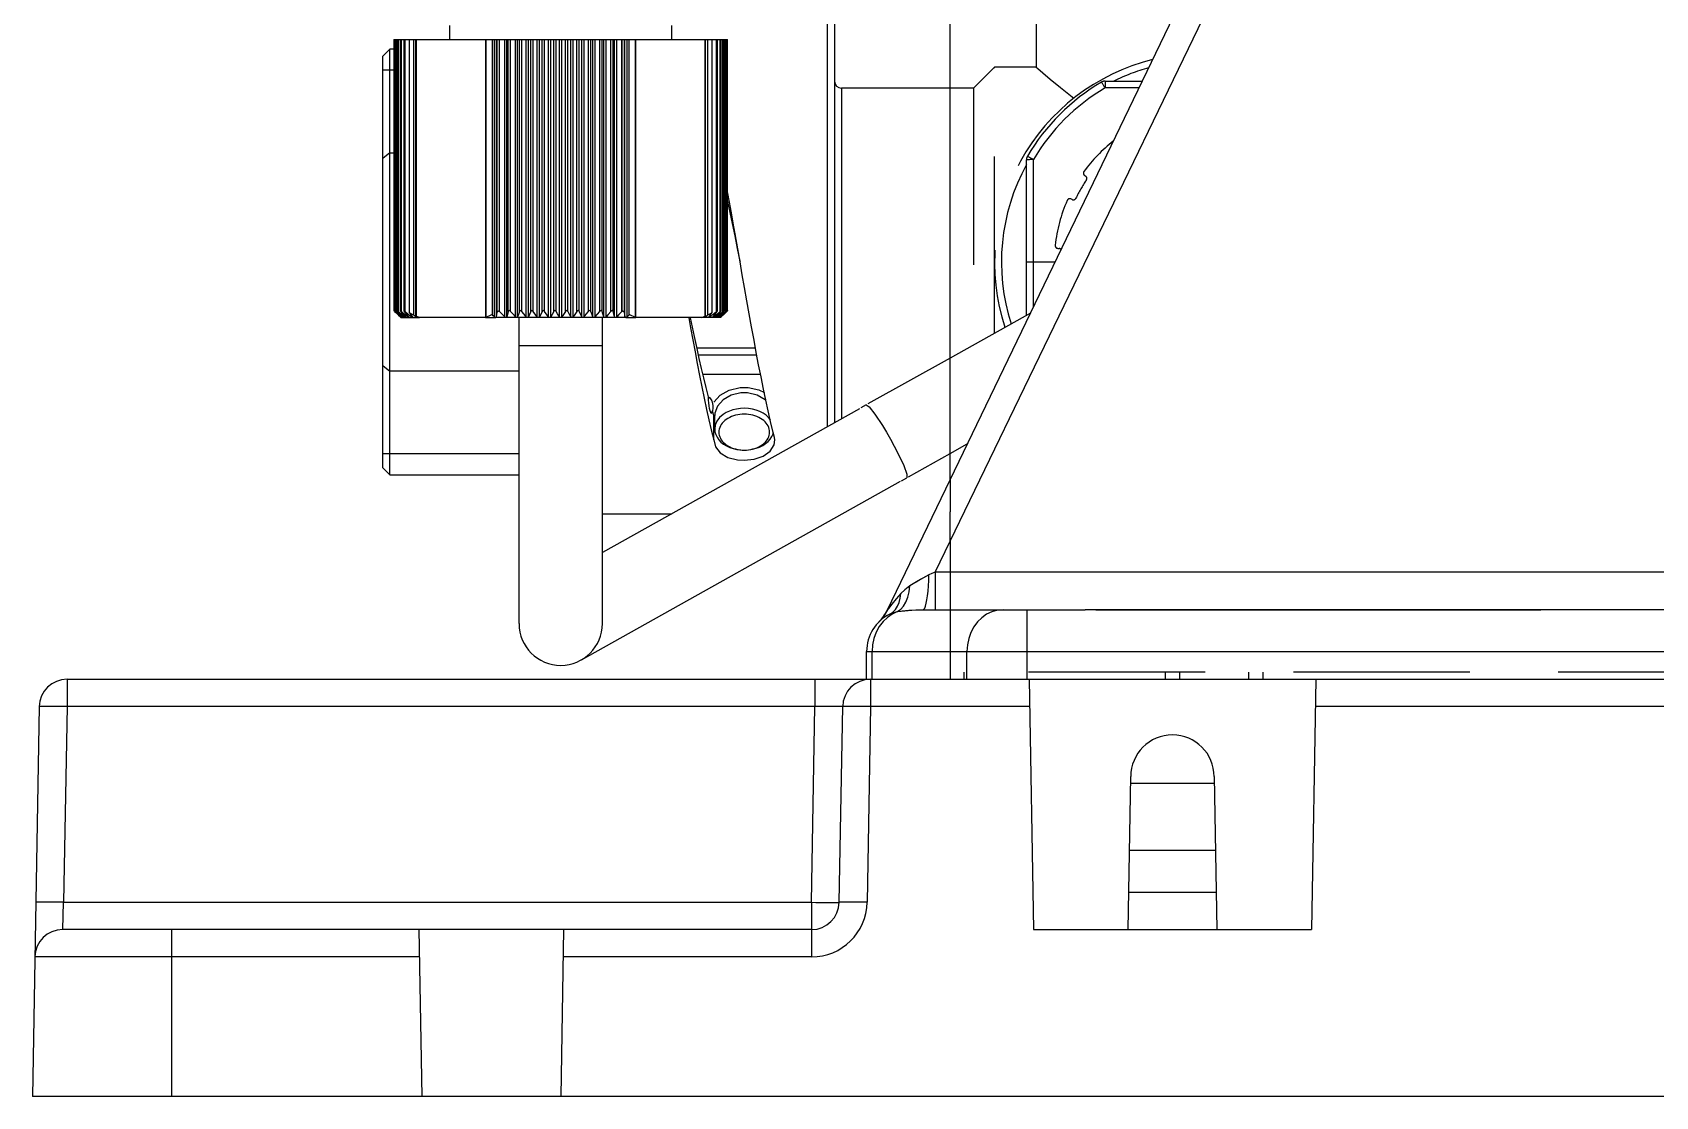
# Model space of a CAD drawing. Extents: x -9877 to -4419, y 2249 to 6216.
# Drawn here: x -5227.7 to -5110.9, y 2569.2 to 2645.7 of the extents above; entities that cross this region are included whole.
import ezdxf

# ---------------------------------------------------------------- set-up
doc = ezdxf.new("R2010")
doc.units = 0
doc.linetypes.add('DASHED', pattern=[19.05, 12.7, -6.35])
doc.layers.add('LY_1', color=7, linetype='CONTINUOUS')

msp = doc.modelspace()

# ---------------------------------------------------------------- linework, layer by layer
at = {"layer": 'LY_1', "color": 110, "linetype": 'CONTINUOUS'}
for p, q in [((-5161.654721, 2613.499153), (-5161.654721, 2655.167356)), ((-5144.451272, 2649.173082), (-5166.173462, 2604.128492)), ((-5162.720973, 2606.877058), (-5142.264859, 2649.164534)), ((-5170.454721, 2617.339951), (-5170.454721, 2647.267356)), ((-5169.954721, 2646.767356), (-5169.954721, 2617.619521)), ((-5197.654721, 2646.167356), (-5197.654721, 2645.167356)), ((-5181.654721, 2645.167356), (-5181.654721, 2646.167356)), ((-5201.954721, 2644.467356), (-5202.454721, 2643.967356)), ((-5201.954721, 2613.867356), (-5201.954721, 2644.467356)), ((-5201.654721, 2644.467356), (-5201.954721, 2644.467356)), ((-5201.654721, 2645.167356), (-5201.654721, 2625.667356)), ((-5201.654721, 2645.167356), (-5177.654721, 2645.167356)), ((-5201.625733, 2645.167356), (-5201.625733, 2625.667112)), ((-5201.569005, 2625.617127), (-5201.569005, 2645.167356)), ((-5201.538911, 2645.167356), (-5201.538911, 2625.666389)), ((-5201.475789, 2625.617127), (-5201.475789, 2645.167356)), ((-5201.394678, 2645.167356), (-5201.394678, 2625.665188)), ((-5201.324982, 2625.617127), (-5201.324982, 2645.167356)), ((-5201.193735, 2645.167356), (-5201.193735, 2625.66351)), ((-5201.117318, 2625.617127), (-5201.117318, 2645.167356)), ((-5200.937063, 2645.167356), (-5200.937063, 2625.661369)), ((-5200.85381, 2625.617127), (-5200.85381, 2645.167356)), ((-5200.531708, 2625.508186), (-5200.531708, 2645.167356)), ((-5200.24242, 2645.167356), (-5200.24242, 2625.362947)), ((-5200.070904, 2625.215211), (-5200.070904, 2645.167356)), ((-5200.02581, 2625.262458), (-5200.02581, 2645.167356)), ((-5195.060482, 2645.167356), (-5195.060482, 2625.167356)), ((-5195.008988, 2625.189103), (-5195.008988, 2645.167356)), ((-5194.587998, 2645.167356), (-5194.587998, 2625.380036)), ((-5194.429305, 2625.215211), (-5194.429305, 2645.167356)), ((-5194.273754, 2625.215211), (-5194.273754, 2645.167356)), ((-5194.21899, 2625.569388), (-5194.21899, 2645.167356)), ((-5194.082273, 2645.167356), (-5194.082273, 2625.644557)), ((-5194.05048, 2625.617127), (-5194.05048, 2645.167356)), ((-5193.684215, 2625.215211), (-5193.684215, 2645.167356)), ((-5193.524212, 2625.215211), (-5193.524212, 2645.167356)), ((-5193.429967, 2625.617127), (-5193.429967, 2645.167356)), ((-5193.264645, 2625.617127), (-5193.264645, 2645.167356)), ((-5192.919493, 2625.215211), (-5192.919493, 2645.167356)), ((-5192.755817, 2625.215211), (-5192.755817, 2645.167356)), ((-5192.629889, 2625.617127), (-5192.629889, 2645.167356)), ((-5192.461223, 2625.617127), (-5192.461223, 2645.167356)), ((-5192.138866, 2625.215211), (-5192.138866, 2645.167356)), ((-5191.972315, 2625.215211), (-5191.972315, 2645.167356)), ((-5191.815317, 2625.617127), (-5191.815317, 2645.167356)), ((-5191.644128, 2625.617127), (-5191.644128, 2645.167356)), ((-5191.346136, 2625.215211), (-5191.346136, 2645.167356)), ((-5191.177521, 2625.215211), (-5191.177521, 2645.167356)), ((-5190.990218, 2625.617127), (-5190.990218, 2645.167356)), ((-5190.817341, 2625.617127), (-5190.817341, 2645.167356)), ((-5190.545165, 2625.215211), (-5190.545165, 2645.167356)), ((-5190.375309, 2625.215211), (-5190.375309, 2645.167356)), ((-5190.158613, 2625.617127), (-5190.158613, 2645.167356)), ((-5189.984889, 2625.617127), (-5189.984889, 2645.167356)), ((-5189.739857, 2625.215211), (-5189.739857, 2645.167356)), ((-5189.569585, 2625.215211), (-5189.569585, 2645.167356)), ((-5189.324553, 2625.617127), (-5189.324553, 2645.167356)), ((-5189.150829, 2625.617127), (-5189.150829, 2645.167356)), ((-5188.934134, 2625.215211), (-5188.934134, 2645.167356)), ((-5188.764277, 2625.215211), (-5188.764277, 2645.167356)), ((-5188.492102, 2625.617127), (-5188.492102, 2645.167356)), ((-5188.319224, 2625.617127), (-5188.319224, 2645.167356)), ((-5188.131921, 2625.215211), (-5188.131921, 2645.167356)), ((-5187.963307, 2625.215211), (-5187.963307, 2645.167356)), ((-5187.665314, 2625.617127), (-5187.665314, 2645.167356)), ((-5187.494126, 2625.617127), (-5187.494126, 2645.167356)), ((-5187.337128, 2625.215211), (-5187.337128, 2645.167356)), ((-5187.170577, 2625.215211), (-5187.170577, 2645.167356)), ((-5186.848219, 2625.617127), (-5186.848219, 2645.167356)), ((-5186.679553, 2625.617127), (-5186.679553, 2645.167356)), ((-5186.553625, 2625.215211), (-5186.553625, 2645.167356)), ((-5186.38995, 2625.215211), (-5186.38995, 2645.167356)), ((-5186.044797, 2625.617127), (-5186.044797, 2645.167356)), ((-5185.879476, 2625.617127), (-5185.879476, 2645.167356)), ((-5185.785231, 2625.215211), (-5185.785231, 2645.167356)), ((-5185.625228, 2625.215211), (-5185.625228, 2645.167356)), ((-5185.258962, 2625.617127), (-5185.258962, 2645.167356)), ((-5185.22717, 2625.644557), (-5185.22717, 2645.167356)), ((-5185.090453, 2645.167356), (-5185.090453, 2625.569388)), ((-5185.035688, 2625.215211), (-5185.035688, 2645.167356)), ((-5184.880138, 2625.215211), (-5184.880138, 2645.167356)), ((-5184.721444, 2625.380036), (-5184.721444, 2645.167356)), ((-5184.300455, 2645.167356), (-5184.300455, 2625.189103)), ((-5184.24896, 2625.167356), (-5184.24896, 2645.167356)), ((-5179.283633, 2645.167356), (-5179.283633, 2625.262458)), ((-5179.238539, 2625.215211), (-5179.238539, 2645.167356)), ((-5179.067022, 2625.362947), (-5179.067022, 2645.167356)), ((-5178.777735, 2645.167356), (-5178.777735, 2625.508186)), ((-5178.455633, 2625.617127), (-5178.455633, 2645.167356)), ((-5178.372379, 2625.661369), (-5178.372379, 2645.167356)), ((-5178.192125, 2625.617127), (-5178.192125, 2645.167356)), ((-5178.115707, 2625.66351), (-5178.115707, 2645.167356)), ((-5177.984461, 2625.617127), (-5177.984461, 2645.167356)), ((-5177.914765, 2625.665188), (-5177.914765, 2645.167356)), ((-5177.833653, 2625.617127), (-5177.833653, 2645.167356)), ((-5177.770531, 2625.666389), (-5177.770531, 2645.167356)), ((-5177.740437, 2625.617127), (-5177.740437, 2645.167356)), ((-5177.683709, 2625.667112), (-5177.683709, 2645.167356)), ((-5177.654721, 2625.667356), (-5177.654721, 2645.167356)), ((-5202.454721, 2614.367356), (-5202.454721, 2643.967356)), ((-5201.654721, 2642.967356), (-5202.454721, 2642.967356)), ((-5161.654721, 2641.667356), (-5169.454721, 2641.667356)), ((-5169.454721, 2641.667356), (-5169.454721, 2617.899091)), ((-5201.954721, 2637.025472), (-5202.454721, 2636.60039)), ((-5201.954721, 2637.025472), (-5201.654721, 2637.025472)), ((-5177.654733, 2634.217109), (-5177.683714, 2634.375173)), ((-5177.683928, 2633.654355), (-5177.654895, 2633.51782)), ((-5201.639743, 2625.652493), (-5201.654721, 2625.667356)), ((-5201.654721, 2625.667356), (-5201.154721, 2625.167356)), ((-5201.604177, 2625.617127), (-5201.639743, 2625.652493)), ((-5201.1982, 2625.215211), (-5201.1982, 2625.221316)), ((-5201.189862, 2625.667356), (-5201.193732, 2625.66351)), ((-5201.193732, 2625.66351), (-5201.187597, 2625.648232)), ((-5201.187597, 2625.648232), (-5201.165232, 2625.617127)), ((-5201.154721, 2625.167356), (-5199.804604, 2625.167356)), ((-5201.147903, 2625.215211), (-5201.147903, 2625.234441)), ((-5201.041613, 2625.215211), (-5201.041613, 2625.249067)), ((-5201.023956, 2625.199326), (-5201.041613, 2625.215211)), ((-5200.931033, 2625.667356), (-5200.937058, 2625.661369)), ((-5200.937058, 2625.661369), (-5200.933099, 2625.648232)), ((-5200.933099, 2625.648232), (-5200.913263, 2625.617127)), ((-5200.879848, 2625.215211), (-5200.879848, 2625.265735)), ((-5200.854186, 2625.193198), (-5200.879848, 2625.215211)), ((-5200.813122, 2625.167356), (-5200.854186, 2625.193198)), ((-5200.663394, 2625.215211), (-5200.663394, 2625.284778)), ((-5200.630666, 2625.188429), (-5200.663394, 2625.215211)), ((-5200.591871, 2625.167356), (-5200.630666, 2625.188429)), ((-5200.393308, 2625.215211), (-5200.393308, 2625.307357)), ((-5200.329523, 2625.215211), (-5200.310053, 2625.174697)), ((-5200.310053, 2625.174697), (-5200.317336, 2625.167356)), ((-5199.996262, 2625.215211), (-5199.980736, 2625.177563)), ((-5199.980736, 2625.177563), (-5199.990853, 2625.167356)), ((-5195.060482, 2625.167356), (-5199.804593, 2625.167356)), ((-5184.97725, 2625.167356), (-5194.332193, 2625.167356)), ((-5192.654721, 2603.167356), (-5192.654721, 2625.167356)), ((-5186.654721, 2603.167356), (-5186.654721, 2625.167356)), ((-5178.154721, 2625.167356), (-5184.24896, 2625.167356)), ((-5179.328706, 2625.177563), (-5179.313181, 2625.215211)), ((-5179.31859, 2625.167356), (-5179.328706, 2625.177563)), ((-5178.999389, 2625.174697), (-5178.9968, 2625.185628)), ((-5178.992107, 2625.167356), (-5178.999389, 2625.174697)), ((-5178.9968, 2625.185628), (-5178.97992, 2625.215211)), ((-5178.980246, 2625.170388), (-5178.992107, 2625.167356)), ((-5178.916135, 2625.215211), (-5178.916135, 2625.307357)), ((-5178.646048, 2625.215211), (-5178.646048, 2625.284778)), ((-5178.429595, 2625.215211), (-5178.429595, 2625.265641)), ((-5178.39618, 2625.617127), (-5178.372384, 2625.661369)), ((-5178.372384, 2625.661369), (-5178.37841, 2625.667356)), ((-5178.267829, 2625.215211), (-5178.267829, 2625.249067)), ((-5178.161727, 2625.167356), (-5178.136667, 2625.195041)), ((-5178.161539, 2625.215211), (-5178.161539, 2625.234441)), ((-5177.654721, 2625.667356), (-5178.154721, 2625.167356)), ((-5178.144211, 2625.617127), (-5178.118198, 2625.655076)), ((-5178.136667, 2625.195041), (-5178.117185, 2625.215211)), ((-5178.11571, 2625.66351), (-5178.119581, 2625.667356)), ((-5178.118198, 2625.655076), (-5178.11571, 2625.66351)), ((-5178.111243, 2625.215211), (-5178.111243, 2625.221316)), ((-5177.94832, 2625.617127), (-5177.919039, 2625.655076)), ((-5177.919039, 2625.655076), (-5177.914765, 2625.665188)), ((-5177.914765, 2625.665188), (-5177.91695, 2625.667356)), ((-5177.665086, 2625.657072), (-5177.705266, 2625.617127)), ((-5177.705266, 2625.617127), (-5177.705266, 2625.64185)), ((-5177.654721, 2625.667356), (-5177.665086, 2625.657072)), ((-5192.654721, 2623.167356), (-5186.654721, 2623.167356)), ((-5175.636447, 2622.960899), (-5179.850478, 2622.960899)), ((-5179.745936, 2622.495919), (-5175.54661, 2622.495919)), ((-5161.654721, 2622.260381), (-5167.558075, 2618.959581)), ((-5202.454721, 2621.734321), (-5201.954721, 2621.309239)), ((-5192.654721, 2621.309239), (-5201.954721, 2621.309239)), ((-5179.425807, 2621.110373), (-5175.278912, 2621.110373)), ((-5167.677022, 2618.893073), (-5168.06061, 2618.678593)), ((-5168.175703, 2618.614241), (-5186.654721, 2608.281886)), ((-5178.654721, 2618.130676), (-5178.742644, 2618.438622)), ((-5178.654721, 2616.368723), (-5178.654721, 2618.130676)), ((-5178.579721, 2617.14654), (-5178.579721, 2618.13971)), ((-5192.654721, 2615.367356), (-5202.454721, 2615.367356)), ((-5164.633739, 2613.720471), (-5161.654721, 2615.386158)), ((-5202.454721, 2614.367356), (-5201.954721, 2613.867356)), ((-5201.954721, 2613.867356), (-5192.654721, 2613.867356)), ((-5165.251368, 2613.37513), (-5188.190626, 2600.548878)), ((-5165.132421, 2613.441638), (-5164.748832, 2613.656118)), ((-5186.654721, 2611.067356), (-5181.673017, 2611.067356)), ((-5161.654721, 2609.086446), (-5161.654721, 2611.1969)), ((-5110.196173, 2606.877058), (-5162.720973, 2606.877058)), ((-5162.720973, 2606.877058), (-5162.720973, 2604.167356)), ((-5163.593338, 2604.167356), (-5151.935746, 2604.167356)), ((-5156.107716, 2599.167356), (-5156.107716, 2604.167356)), ((-5151.154721, 2604.167356), (-5119.154721, 2604.167356)), ((-5119.154721, 2604.165688), (-5151.154721, 2604.165688)), ((-5109.935746, 2604.167356), (-5118.373696, 2604.167356)), ((-5167.654721, 2599.167356), (-5167.654721, 2601.167356)), ((-5167.654721, 2601.167356), (-5086.154721, 2601.167356)), ((-5167.252797, 2599.167356), (-5167.252797, 2601.167356)), ((-5160.437843, 2599.167356), (-5160.437843, 2601.167356)), ((-5225.165675, 2599.167356), (-5225.165675, 2597.20226)), ((-5225.165675, 2599.167356), (-4944.981181, 2599.167356)), ((-5171.374525, 2599.167356), (-5171.374525, 2597.20226)), ((-5167.375134, 2599.167356), (-5167.375134, 2597.20226)), ((-5135.340664, 2599.159686), (-5155.968779, 2599.159686)), ((-5155.968779, 2599.159686), (-5155.654721, 2581.167356)), ((-5135.340664, 2599.159686), (-5135.654721, 2581.167356)), ((-5227.16537, 2597.20226), (-5227.654721, 2569.167356)), ((-5225.165675, 2597.20226), (-5225.411264, 2583.132451)), ((-5171.374525, 2597.20226), (-5225.165675, 2597.20226)), ((-5171.620114, 2583.132451), (-5171.374525, 2597.20226)), ((-5169.620419, 2583.132451), (-5169.37483, 2597.20226)), ((-5167.375134, 2597.20226), (-5167.620724, 2583.132451)), ((-5155.934612, 2597.20226), (-5167.375134, 2597.20226)), ((-4946.900007, 2597.20226), (-5135.374831, 2597.20226)), ((-5148.846727, 2581.167356), (-5148.654721, 2592.167356)), ((-5142.654721, 2592.167356), (-5142.462716, 2581.167356)), ((-5148.663061, 2591.689548), (-5142.646381, 2591.689548)), ((-5148.747233, 2586.867356), (-5142.562209, 2586.867356)), ((-5148.799598, 2583.867356), (-5142.509844, 2583.867356)), ((-5225.479866, 2581.167356), (-5225.411264, 2583.132451)), ((-5225.411264, 2583.132451), (-5171.620114, 2583.132451)), ((-5171.620114, 2583.132451), (-5171.620114, 2579.20226)), ((-5171.620114, 2581.167356), (-5225.479866, 2581.167356)), ((-5217.654721, 2581.167356), (-5217.654721, 2569.167356)), ((-5199.864182, 2581.167356), (-5199.654721, 2569.167356)), ((-5189.44526, 2581.167356), (-5189.654721, 2569.167356)), ((-5155.654721, 2581.167356), (-5135.654721, 2581.167356)), ((-5199.829881, 2579.20226), (-5227.479561, 2579.20226)), ((-5171.620114, 2579.20226), (-5189.479561, 2579.20226)), ((-4893.654721, 2569.167356), (-5227.654721, 2569.167356))]:
    msp.add_line(p, q, dxfattribs=at)
at = {"layer": 'LY_1', "color": 110, "linetype": 'DASHED'}
for p, q in [((-5155.454721, 2647.167356), (-5155.454721, 2643.167356)), ((-5158.454721, 2643.167356), (-5159.954721, 2641.667356)), ((-5155.454721, 2643.167356), (-5158.454721, 2643.167356)), ((-5158.454721, 2624.049628), (-5158.454721, 2643.167356)), ((-5150.50319, 2642.167356), (-5147.830277, 2642.167356)), ((-5150.50319, 2642.167356), (-5150.50319, 2641.676082)), ((-5159.954721, 2641.667356), (-5161.654721, 2641.667356)), ((-5159.954721, 2641.667356), (-5159.954721, 2623.210919)), ((-5148.06718, 2641.676082), (-5150.50319, 2641.676082)), ((-5156.154721, 2625.33565), (-5156.154721, 2636.515825)), ((-5155.654721, 2625.941549), (-5155.654721, 2636.524551)), ((-5151.977232, 2635.393375), (-5151.895513, 2635.335707)), ((-5152.867066, 2633.65293), (-5152.958749, 2633.695271)), ((-5153.908249, 2630.147989), (-5153.808645, 2630.138906)), ((-5156.154721, 2629.167356), (-5154.099166, 2629.167356)), ((-5155.870178, 2625.494749), (-5161.654721, 2622.260381)), ((-5161.654721, 2615.386158), (-5160.408839, 2616.082781)), ((-5161.654721, 2613.499153), (-5161.654721, 2611.1969)), ((-5161.654721, 2609.086446), (-5161.654721, 2599.167356)), ((-5086.154721, 2599.667356), (-5161.654721, 2599.667356)), ((-5161.654721, 2599.167356), (-5051.654721, 2599.167356)), ((-5160.654721, 2599.667356), (-5160.654721, 2599.167356)), ((-5146.154721, 2599.167356), (-5146.154721, 2599.667356)), ((-5145.154721, 2599.667356), (-5145.154721, 2599.167356)), ((-5140.154721, 2599.167356), (-5140.154721, 2599.667356)), ((-5139.154721, 2599.667356), (-5139.154721, 2599.167356))]:
    msp.add_line(p, q, dxfattribs=at)
for points in [[(-5155.454721, 2643.167356), (-5155.339505, 2643.068726), (-5154.986954, 2642.768546), (-5154.44304, 2642.310534), (-5153.707477, 2641.702067), (-5153.231949, 2641.318297), (-5152.755259, 2640.935958)], [(-5150.50319, 2641.676082), (-5150.533072, 2641.726835), (-5150.562537, 2641.776758), (-5150.591173, 2641.825155), (-5150.618582, 2641.87135), (-5150.644381, 2641.9147), (-5150.668211, 2641.954598), (-5150.689738, 2641.990489), (-5150.708662, 2642.021872), (-5150.72472, 2642.048308), (-5150.737687, 2642.06943), (-5150.747382, 2642.084942), (-5150.753671, 2642.094628), (-5150.755725, 2642.097526), (-5150.756586, 2642.09839)], [(-5155.654721, 2636.524551), (-5155.732938, 2636.524444), (-5155.80923, 2636.524124), (-5155.881717, 2636.5236), (-5155.948614, 2636.522884), (-5156.008275, 2636.521995), (-5156.05923, 2636.520954), (-5156.100225, 2636.519786), (-5156.13025, 2636.518521), (-5156.148565, 2636.51719), (-5156.154721, 2636.515825)], [(-5155.654721, 2636.524551), (-5155.705481, 2636.554321), (-5155.755534, 2636.583556), (-5155.804184, 2636.611849), (-5155.850754, 2636.638805), (-5155.894597, 2636.664049), (-5155.935101, 2636.687232), (-5155.971704, 2636.708029), (-5156.003897, 2636.726151), (-5156.03123, 2636.741347), (-5156.053325, 2636.753405), (-5156.069872, 2636.762157), (-5156.080643, 2636.767481), (-5156.084337, 2636.769021), (-5156.085756, 2636.76922)]]:
    msp.add_lwpolyline(points, dxfattribs=at)
at = {"layer": 'LY_1', "color": 110, "linetype": 'CONTINUOUS'}
for points in [[(-5176.754758, 2629.167514), (-5176.873916, 2629.844832), (-5176.993075, 2630.52215), (-5177.112823, 2631.199363), (-5177.247477, 2631.953946), (-5177.383046, 2632.708366), (-5177.518981, 2633.462721), (-5177.654733, 2634.217109)], [(-5177.654895, 2633.51782), (-5177.489707, 2632.731419), (-5177.325051, 2631.944907), (-5177.138155, 2631.041506), (-5176.952953, 2630.137755), (-5176.768326, 2629.233885), (-5176.754682, 2629.167121)], [(-5174.386781, 2616.910596), (-5174.558545, 2617.687715), (-5174.731235, 2618.464641), (-5174.902074, 2619.241954), (-5175.068288, 2620.020232), (-5175.247828, 2620.900208), (-5175.419933, 2621.781715), (-5175.586593, 2622.664316), (-5175.749798, 2623.547576), (-5175.922499, 2624.493185), (-5176.093599, 2625.439049), (-5176.263177, 2626.385171), (-5176.43131, 2627.331552), (-5176.593194, 2628.249502), (-5176.754758, 2629.167514)], [(-5201.569005, 2625.617127), (-5201.609783, 2625.655076), (-5201.62549, 2625.667356)], [(-5201.62549, 2625.667356), (-5201.610383, 2625.648232), (-5201.581131, 2625.617127)], [(-5201.604177, 2625.617127), (-5201.524087, 2625.537456), (-5201.443916, 2625.457893)], [(-5201.581131, 2625.617127), (-5201.513659, 2625.547045), (-5201.446126, 2625.477048)], [(-5201.569005, 2625.617127), (-5201.517258, 2625.567477), (-5201.465478, 2625.517869)], [(-5201.475789, 2625.617127), (-5201.518977, 2625.655076), (-5201.537938, 2625.667356)], [(-5201.537938, 2625.667356), (-5201.527066, 2625.648232), (-5201.499981, 2625.617127)], [(-5201.499981, 2625.617127), (-5201.315279, 2625.415823), (-5201.130105, 2625.215211)], [(-5201.475789, 2625.617127), (-5201.258978, 2625.415823), (-5201.041613, 2625.215211)], [(-5201.465478, 2625.517869), (-5201.306843, 2625.366343), (-5201.147903, 2625.215211)], [(-5201.446126, 2625.477048), (-5201.319297, 2625.345982), (-5201.192257, 2625.215211)], [(-5201.443916, 2625.457893), (-5201.321152, 2625.336425), (-5201.1982, 2625.215211)], [(-5201.324982, 2625.617127), (-5201.37037, 2625.655076), (-5201.392492, 2625.667356)], [(-5201.392492, 2625.667356), (-5201.385908, 2625.648232), (-5201.361123, 2625.617127)], [(-5201.361123, 2625.617127), (-5201.186807, 2625.415823), (-5201.012046, 2625.215211)], [(-5201.324982, 2625.617127), (-5201.102699, 2625.415823), (-5200.879848, 2625.215211)], [(-5201.147716, 2625.167356), (-5201.167837, 2625.185628), (-5201.1982, 2625.215211)], [(-5201.192257, 2625.215211), (-5201.157742, 2625.17912), (-5201.147716, 2625.167356)], [(-5201.117318, 2625.617127), (-5201.164685, 2625.655076), (-5201.189862, 2625.667356)], [(-5201.165232, 2625.617127), (-5200.981346, 2625.390225), (-5200.838655, 2625.215211)], [(-5201.091723, 2625.167356), (-5201.115753, 2625.185628), (-5201.147903, 2625.215211)], [(-5201.130105, 2625.215211), (-5201.09843, 2625.17912), (-5201.091723, 2625.167356)], [(-5201.117318, 2625.617127), (-5200.890646, 2625.415823), (-5200.663394, 2625.215211)], [(-5200.98001, 2625.167356), (-5201.007832, 2625.185628), (-5201.023956, 2625.199326)], [(-5201.012046, 2625.215211), (-5200.983365, 2625.17912), (-5200.98001, 2625.167356)], [(-5200.85381, 2625.617127), (-5200.902925, 2625.655076), (-5200.931033, 2625.667356)], [(-5200.913263, 2625.617127), (-5200.762213, 2625.415823), (-5200.610777, 2625.215211)], [(-5200.85381, 2625.617127), (-5200.623852, 2625.415823), (-5200.393308, 2625.215211)], [(-5200.838655, 2625.215211), (-5200.813108, 2625.17912), (-5200.813122, 2625.167356)], [(-5200.610777, 2625.215211), (-5200.588489, 2625.17912), (-5200.591871, 2625.167356)], [(-5200.531708, 2625.508186), (-5200.38741, 2625.434186), (-5200.24242, 2625.362947)], [(-5200.531708, 2625.508186), (-5200.430711, 2625.361511), (-5200.329523, 2625.215211)], [(-5200.317336, 2625.167356), (-5200.355647, 2625.185628), (-5200.393308, 2625.215211)], [(-5200.070904, 2625.215211), (-5200.166686, 2625.29763), (-5200.24242, 2625.362947)], [(-5199.990853, 2625.167356), (-5200.03231, 2625.185628), (-5200.070904, 2625.215211)], [(-5200.02581, 2625.262458), (-5200.009252, 2625.235974), (-5199.996262, 2625.215211)], [(-5200.02581, 2625.262458), (-5199.915396, 2625.214027), (-5199.804604, 2625.167356)], [(-5195.008988, 2625.189103), (-5195.029321, 2625.172036), (-5195.060482, 2625.167356)], [(-5195.060482, 2625.167356), (-5194.653969, 2625.167356), (-5194.332193, 2625.167356)], [(-5194.587998, 2625.380036), (-5194.824562, 2625.269373), (-5195.008988, 2625.189103)], [(-5194.429305, 2625.215211), (-5194.517898, 2625.307123), (-5194.587998, 2625.380036)], [(-5194.332193, 2625.167356), (-5194.392004, 2625.185628), (-5194.429305, 2625.215211)], [(-5194.273754, 2625.215211), (-5194.294131, 2625.17912), (-5194.332193, 2625.167356)], [(-5194.273754, 2625.215211), (-5194.246341, 2625.392029), (-5194.21899, 2625.569388)], [(-5194.082273, 2625.644557), (-5194.158947, 2625.602073), (-5194.21899, 2625.569388)], [(-5194.05048, 2625.617127), (-5194.067545, 2625.633538), (-5194.082273, 2625.644557)], [(-5193.684215, 2625.215211), (-5193.888195, 2625.438453), (-5194.05048, 2625.617127)], [(-5193.587953, 2625.167356), (-5193.648091, 2625.185628), (-5193.684215, 2625.215211)], [(-5193.524212, 2625.215211), (-5193.547911, 2625.17912), (-5193.587953, 2625.167356)], [(-5193.429967, 2625.617127), (-5193.483033, 2625.390225), (-5193.524212, 2625.215211)], [(-5193.362925, 2625.667356), (-5193.413066, 2625.648232), (-5193.429967, 2625.617127)], [(-5193.264645, 2625.617127), (-5193.31328, 2625.655076), (-5193.362925, 2625.667356)], [(-5192.919493, 2625.215211), (-5193.111715, 2625.438453), (-5193.264645, 2625.617127)], [(-5192.824551, 2625.167356), (-5192.884724, 2625.185628), (-5192.919493, 2625.215211)], [(-5192.755817, 2625.215211), (-5192.782723, 2625.17912), (-5192.824551, 2625.167356)], [(-5192.629889, 2625.617127), (-5192.700796, 2625.390225), (-5192.755817, 2625.215211)], [(-5192.557784, 2625.667356), (-5192.610353, 2625.648232), (-5192.629889, 2625.617127)], [(-5192.461223, 2625.617127), (-5192.508042, 2625.655076), (-5192.557784, 2625.667356)], [(-5192.138866, 2625.215211), (-5192.318393, 2625.438453), (-5192.461223, 2625.617127)], [(-5192.045706, 2625.167356), (-5192.10562, 2625.185628), (-5192.138866, 2625.215211)], [(-5191.972315, 2625.215211), (-5192.002297, 2625.17912), (-5192.045706, 2625.167356)], [(-5191.815317, 2625.617127), (-5191.903718, 2625.390225), (-5191.972315, 2625.215211)], [(-5191.738499, 2625.667356), (-5191.79324, 2625.648232), (-5191.815317, 2625.617127)], [(-5191.644128, 2625.617127), (-5191.688903, 2625.655076), (-5191.738499, 2625.667356)], [(-5191.346136, 2625.215211), (-5191.512094, 2625.438453), (-5191.644128, 2625.617127)], [(-5191.255212, 2625.167356), (-5191.314576, 2625.185628), (-5191.346136, 2625.215211)], [(-5191.177521, 2625.215211), (-5191.210433, 2625.17912), (-5191.255212, 2625.167356)], [(-5190.990218, 2625.617127), (-5191.095683, 2625.390225), (-5191.177521, 2625.215211)], [(-5190.909063, 2625.667356), (-5190.965708, 2625.648232), (-5190.990218, 2625.617127)], [(-5190.817341, 2625.617127), (-5190.859854, 2625.655076), (-5190.909063, 2625.667356)], [(-5190.545165, 2625.215211), (-5190.696746, 2625.438453), (-5190.817341, 2625.617127)], [(-5190.456921, 2625.167356), (-5190.515445, 2625.185628), (-5190.545165, 2625.215211)], [(-5190.375309, 2625.215211), (-5190.41099, 2625.17912), (-5190.456921, 2625.167356)], [(-5190.158613, 2625.617127), (-5190.280628, 2625.390225), (-5190.375309, 2625.215211)], [(-5190.073515, 2625.667356), (-5190.131789, 2625.648232), (-5190.158613, 2625.617127)], [(-5189.984889, 2625.617127), (-5190.024933, 2625.655076), (-5190.073515, 2625.667356)], [(-5189.739857, 2625.215211), (-5189.876321, 2625.438453), (-5189.984889, 2625.617127)], [(-5189.654721, 2625.167356), (-5189.712121, 2625.185628), (-5189.739857, 2625.215211)], [(-5189.569585, 2625.215211), (-5189.607862, 2625.17912), (-5189.654721, 2625.167356)], [(-5189.324553, 2625.617127), (-5189.462524, 2625.390225), (-5189.569585, 2625.215211)], [(-5189.235927, 2625.667356), (-5189.295546, 2625.648232), (-5189.324553, 2625.617127)], [(-5189.150829, 2625.617127), (-5189.188209, 2625.655076), (-5189.235927, 2625.667356)], [(-5189.150829, 2625.617127), (-5189.04262, 2625.415823), (-5188.934134, 2625.215211)], [(-5188.852522, 2625.167356), (-5188.908517, 2625.185628), (-5188.934134, 2625.215211)], [(-5188.764277, 2625.215211), (-5188.804963, 2625.17912), (-5188.852522, 2625.167356)], [(-5188.492102, 2625.617127), (-5188.645356, 2625.390225), (-5188.764277, 2625.215211)], [(-5188.40038, 2625.667356), (-5188.461053, 2625.648232), (-5188.492102, 2625.617127)], [(-5188.319224, 2625.617127), (-5188.353758, 2625.655076), (-5188.40038, 2625.667356)], [(-5188.131921, 2625.215211), (-5188.236234, 2625.438453), (-5188.319224, 2625.617127)], [(-5188.054231, 2625.167356), (-5188.108548, 2625.185628), (-5188.131921, 2625.215211)], [(-5187.963307, 2625.215211), (-5188.006204, 2625.17912), (-5188.054231, 2625.167356)], [(-5187.963307, 2625.215211), (-5187.81412, 2625.415823), (-5187.665314, 2625.617127)], [(-5187.570943, 2625.667356), (-5187.632375, 2625.648232), (-5187.665314, 2625.617127)], [(-5187.494126, 2625.617127), (-5187.525645, 2625.655076), (-5187.570943, 2625.667356)], [(-5187.337128, 2625.215211), (-5187.424563, 2625.438453), (-5187.494126, 2625.617127)], [(-5187.263737, 2625.167356), (-5187.316113, 2625.185628), (-5187.337128, 2625.215211)], [(-5187.170577, 2625.215211), (-5187.215476, 2625.17912), (-5187.263737, 2625.167356)], [(-5187.170577, 2625.215211), (-5187.009193, 2625.415823), (-5186.848219, 2625.617127)], [(-5186.751659, 2625.667356), (-5186.81355, 2625.648232), (-5186.848219, 2625.617127)], [(-5186.679553, 2625.617127), (-5186.707905, 2625.655076), (-5186.751659, 2625.667356)], [(-5186.553625, 2625.215211), (-5186.623757, 2625.438453), (-5186.679553, 2625.617127)], [(-5186.484892, 2625.167356), (-5186.535071, 2625.185628), (-5186.553625, 2625.215211)], [(-5186.38995, 2625.215211), (-5186.436631, 2625.17912), (-5186.484892, 2625.167356)], [(-5186.044797, 2625.617127), (-5186.239143, 2625.390225), (-5186.38995, 2625.215211)], [(-5185.946517, 2625.667356), (-5186.008567, 2625.648232), (-5186.044797, 2625.617127)], [(-5185.879476, 2625.617127), (-5185.904521, 2625.655076), (-5185.946517, 2625.667356)], [(-5185.785231, 2625.215211), (-5185.837718, 2625.438453), (-5185.879476, 2625.617127)], [(-5185.72149, 2625.167356), (-5185.769227, 2625.185628), (-5185.785231, 2625.215211)], [(-5185.625228, 2625.215211), (-5185.673465, 2625.17912), (-5185.72149, 2625.167356)], [(-5185.258962, 2625.617127), (-5185.465196, 2625.390225), (-5185.625228, 2625.215211)], [(-5185.22717, 2625.644557), (-5185.245744, 2625.630219), (-5185.258962, 2625.617127)], [(-5185.090453, 2625.569388), (-5185.166901, 2625.611093), (-5185.22717, 2625.644557)], [(-5185.090453, 2625.569388), (-5185.063101, 2625.392029), (-5185.035688, 2625.215211)], [(-5184.97725, 2625.167356), (-5185.022313, 2625.185628), (-5185.035688, 2625.215211)], [(-5184.880138, 2625.215211), (-5184.929696, 2625.17912), (-5184.97725, 2625.167356)], [(-5184.97725, 2625.167356), (-5184.568052, 2625.167356), (-5184.24896, 2625.167356)], [(-5184.721444, 2625.380036), (-5184.810587, 2625.287345), (-5184.880138, 2625.215211)], [(-5184.300455, 2625.189103), (-5184.535391, 2625.292282), (-5184.721444, 2625.380036)], [(-5184.24896, 2625.167356), (-5184.285669, 2625.174823), (-5184.300455, 2625.189103)], [(-5180.443424, 2625.156281), (-5180.310718, 2624.424133), (-5180.153921, 2623.570062), (-5179.994369, 2622.716502), (-5179.831989, 2621.863461), (-5179.66671, 2621.010947), (-5179.504436, 2620.191303), (-5179.336685, 2619.372797), (-5179.160732, 2618.556071), (-5178.994984, 2617.826307), (-5178.824853, 2617.097515), (-5178.654721, 2616.368723)], [(-5179.850647, 2622.941908), (-5180.038673, 2623.797951), (-5180.184059, 2624.475252), (-5180.328278, 2625.152806)], [(-5179.504838, 2625.167356), (-5179.394046, 2625.214027), (-5179.283633, 2625.262458)], [(-5179.238539, 2625.215211), (-5179.28756, 2625.17912), (-5179.31859, 2625.167356)], [(-5179.313181, 2625.215211), (-5179.296645, 2625.241644), (-5179.283633, 2625.262458)], [(-5179.067022, 2625.362947), (-5179.163338, 2625.279902), (-5179.238539, 2625.215211)], [(-5179.067022, 2625.362947), (-5178.922032, 2625.434186), (-5178.777735, 2625.508186)], [(-5178.916135, 2625.215211), (-5178.963734, 2625.17912), (-5178.980246, 2625.170388)], [(-5178.97992, 2625.215211), (-5178.878732, 2625.361511), (-5178.777735, 2625.508186)], [(-5178.916135, 2625.215211), (-5178.68559, 2625.415823), (-5178.455633, 2625.617127)], [(-5178.717571, 2625.167356), (-5178.718067, 2625.185628), (-5178.698665, 2625.215211)], [(-5178.646048, 2625.215211), (-5178.691993, 2625.17912), (-5178.717571, 2625.167356)], [(-5178.698665, 2625.215211), (-5178.547229, 2625.415823), (-5178.39618, 2625.617127)], [(-5178.646048, 2625.215211), (-5178.472496, 2625.36831), (-5178.299281, 2625.521812)], [(-5178.429595, 2625.215211), (-5178.473662, 2625.17912), (-5178.49632, 2625.167356)], [(-5178.49632, 2625.167356), (-5178.492616, 2625.185628), (-5178.470787, 2625.215211)], [(-5178.470787, 2625.215211), (-5178.307291, 2625.415823), (-5178.144211, 2625.617127)], [(-5178.37841, 2625.667356), (-5178.41669, 2625.648232), (-5178.455633, 2625.617127)], [(-5178.429595, 2625.215211), (-5178.206744, 2625.415823), (-5177.984461, 2625.617127)], [(-5178.267829, 2625.215211), (-5178.309804, 2625.17912), (-5178.329432, 2625.167356)], [(-5178.329432, 2625.167356), (-5178.321546, 2625.185628), (-5178.297396, 2625.215211)], [(-5178.299281, 2625.521812), (-5178.245687, 2625.56945), (-5178.192125, 2625.617127)], [(-5178.297396, 2625.215211), (-5178.122635, 2625.415823), (-5177.94832, 2625.617127)], [(-5178.267829, 2625.215211), (-5178.050464, 2625.415823), (-5177.833653, 2625.617127)], [(-5178.161539, 2625.215211), (-5178.201216, 2625.17912), (-5178.217719, 2625.167356)], [(-5178.217719, 2625.167356), (-5178.205689, 2625.185628), (-5178.179337, 2625.215211)], [(-5178.119581, 2625.667356), (-5178.154361, 2625.648232), (-5178.192125, 2625.617127)], [(-5178.179337, 2625.215211), (-5177.994163, 2625.415823), (-5177.809461, 2625.617127)], [(-5178.111243, 2625.215211), (-5178.14843, 2625.17912), (-5178.161727, 2625.167356)], [(-5178.161539, 2625.215211), (-5178.012806, 2625.356618), (-5177.864339, 2625.498369)], [(-5178.117185, 2625.215211), (-5177.987198, 2625.349022), (-5177.857431, 2625.483142)], [(-5178.111243, 2625.215211), (-5177.907995, 2625.415823), (-5177.705266, 2625.617127)], [(-5177.91695, 2625.667356), (-5177.948061, 2625.648232), (-5177.984461, 2625.617127)], [(-5177.864339, 2625.498369), (-5177.802365, 2625.557718), (-5177.740437, 2625.617127)], [(-5177.857431, 2625.483142), (-5177.792843, 2625.550096), (-5177.728311, 2625.617127)], [(-5177.771504, 2625.667356), (-5177.798794, 2625.648232), (-5177.833653, 2625.617127)], [(-5177.809461, 2625.617127), (-5177.777055, 2625.655076), (-5177.771504, 2625.667356)], [(-5177.683953, 2625.667356), (-5177.707289, 2625.648232), (-5177.740437, 2625.617127)], [(-5177.728311, 2625.617127), (-5177.692938, 2625.655076), (-5177.683953, 2625.667356)], [(-5179.023425, 2619.476212), (-5179.192142, 2620.154781), (-5179.360858, 2620.83335), (-5179.52495, 2621.513015), (-5179.689068, 2622.227161), (-5179.850647, 2622.941908)], [(-5178.648833, 2619.08855), (-5178.188901, 2619.588219), (-5177.529558, 2619.961711), (-5176.746642, 2620.147746), (-5176.181552, 2620.14951), (-5175.402548, 2619.970463), (-5174.990374, 2619.772514)], [(-5178.810733, 2618.28565), (-5178.836622, 2618.281761), (-5178.87036, 2618.345113), (-5178.908309, 2618.468148), (-5178.946889, 2618.637952), (-5178.982289, 2618.836465), (-5179.010727, 2619.041652), (-5179.028804, 2619.229716), (-5179.034009, 2619.378175), (-5179.023425, 2619.476212)], [(-5179.023425, 2619.476212), (-5178.937245, 2619.404142), (-5178.780019, 2619.188384)], [(-5174.87511, 2619.201385), (-5174.954228, 2619.267508), (-5175.532714, 2619.599008), (-5176.215346, 2619.761907), (-5176.710528, 2619.760301), (-5177.396588, 2619.591052), (-5177.974364, 2619.252114), (-5178.377396, 2618.800588), (-5178.567666, 2618.297828), (-5178.579721, 2618.137636)], [(-5167.677022, 2618.893073), (-5167.460793, 2618.752877), (-5167.054436, 2618.235139), (-5166.519856, 2617.418736), (-5166.222781, 2616.928704), (-5165.938494, 2616.428042), (-5165.66083, 2615.923677), (-5165.398919, 2615.413983), (-5164.98333, 2614.531047), (-5164.755042, 2613.913744), (-5164.748832, 2613.656118)], [(-5178.59495, 2617.777139), (-5178.617333, 2617.849254), (-5178.654721, 2618.130676)], [(-5177.967191, 2618.202017), (-5178.227406, 2617.975157), (-5178.420634, 2617.716985), (-5178.53957, 2617.437256), (-5178.579721, 2617.14654)], [(-5176.454721, 2618.649142), (-5176.734403, 2618.636071), (-5177.009218, 2618.597085), (-5177.274387, 2618.532862), (-5177.525294, 2618.444519), (-5177.757576, 2618.333594), (-5177.967191, 2618.202017)], [(-5174.873002, 2618.149981), (-5175.086376, 2618.296161), (-5175.326498, 2618.41987), (-5175.588673, 2618.518689), (-5175.867776, 2618.590687), (-5176.158352, 2618.634457), (-5176.454721, 2618.649142)], [(-5174.557109, 2617.822814), (-5174.699741, 2617.993791), (-5174.873002, 2618.149981)], [(-5178.654721, 2616.368723), (-5178.532787, 2615.86821), (-5178.179959, 2615.43989), (-5177.631805, 2615.122135), (-5176.948406, 2614.94286), (-5176.454721, 2614.907981), (-5175.729562, 2614.984574), (-5175.086201, 2615.208792), (-5174.593752, 2615.565948), (-5174.309848, 2616.027341), (-5174.254722, 2616.369831)], [(-5178.579721, 2617.14654), (-5178.561167, 2616.948408), (-5178.505827, 2616.753737), (-5178.414669, 2616.565924), (-5178.289284, 2616.388251), (-5178.131862, 2616.22382), (-5177.945152, 2616.075503), (-5177.732414, 2615.945889), (-5177.497364, 2615.837242), (-5177.244106, 2615.75146), (-5176.977063, 2615.69004), (-5176.700898, 2615.654055), (-5176.420434, 2615.644134), (-5176.140569, 2615.660449), (-5175.86619, 2615.702716), (-5175.602089, 2615.770197), (-5175.352877, 2615.861712), (-5175.122907, 2615.975665), (-5174.916195, 2616.110065), (-5174.73635, 2616.262565), (-5174.586513, 2616.430502), (-5174.4693, 2616.610943), (-5174.386759, 2616.800738), (-5174.386759, 2616.800738)], [(-5174.254722, 2616.369831), (-5174.268624, 2616.544526), (-5174.386781, 2616.910596)], [(-5174.386759, 2616.800738), (-5174.368966, 2616.859095), (-5174.354465, 2616.917907)], [(-5165.419885, 2604.034299), (-5165.194817, 2604.194109), (-5164.994818, 2604.422453), (-5164.82495, 2604.713549), (-5164.689514, 2605.060027), (-5164.591938, 2605.453118), (-5164.534693, 2605.882869)], [(-5164.534693, 2605.882869), (-5164.903987, 2605.603882), (-5165.186716, 2605.335938)], [(-5163.166493, 2606.676789), (-5163.952193, 2606.254091), (-5164.534693, 2605.882869)], [(-5164.088914, 2606.169586), (-5163.787015, 2606.352914), (-5163.166493, 2606.676789)], [(-5163.593338, 2604.167356), (-5163.532682, 2604.196982), (-5163.473224, 2604.285276), (-5163.416139, 2604.430493), (-5163.362553, 2604.629765), (-5163.313525, 2604.879158), (-5163.270024, 2605.173744), (-5163.232909, 2605.507705), (-5163.202913, 2605.874446), (-5163.180627, 2606.266724), (-5163.166493, 2606.676789)], [(-5162.720973, 2606.877058), (-5162.971921, 2606.763677), (-5163.166493, 2606.676789)], [(-5165.186716, 2605.335938), (-5165.520897, 2604.956125), (-5165.84552, 2604.568661), (-5166.083694, 2604.249043), (-5166.173462, 2604.128492)], [(-5165.992989, 2603.852321), (-5165.77452, 2603.992983), (-5165.58556, 2604.181873), (-5165.429691, 2604.415412), (-5165.309867, 2604.689173), (-5165.22836, 2604.997966), (-5165.186716, 2605.335938)], [(-5165.419885, 2604.034299), (-5165.803302, 2603.85827), (-5166.157749, 2603.61437), (-5166.474286, 2603.308752), (-5166.744931, 2602.949124), (-5166.962857, 2602.544556), (-5167.122567, 2602.105252), (-5167.220033, 2601.642293), (-5167.252797, 2601.167356), (-5167.252797, 2601.167356)], [(-5166.153618, 2604.152366), (-5166.355259, 2603.801293), (-5166.584619, 2603.494906)], [(-5165.992989, 2603.852321), (-5165.684309, 2603.973407), (-5165.419885, 2604.034299)], [(-5165.419885, 2604.034299), (-5164.909636, 2604.088106), (-5164.398831, 2604.133922), (-5163.593338, 2604.167356)], [(-5163.593338, 2604.167356), (-5164.107874, 2604.145689), (-5164.621793, 2604.115701), (-5165.096073, 2604.069265)], [(-5157.839767, 2604.167356), (-5158.246195, 2604.130421), (-5158.642616, 2604.020525), (-5159.019269, 2603.840375), (-5159.366878, 2603.594407), (-5159.676884, 2603.288676), (-5159.941654, 2602.930711), (-5160.15467, 2602.529327), (-5160.310684, 2602.094407), (-5160.405856, 2601.636659), (-5160.437843, 2601.167356)], [(-5151.154721, 2604.165688), (-5151.592094, 2604.166671), (-5151.935746, 2604.167356)], [(-5118.373696, 2604.167356), (-5118.811495, 2604.166373), (-5119.154721, 2604.165688)], [(-5225.165675, 2597.20226), (-5225.400729, 2597.20612), (-5225.632524, 2597.209442), (-5225.857846, 2597.212181), (-5226.073572, 2597.214298), (-5226.276709, 2597.215764), (-5226.464443, 2597.21656), (-5226.634169, 2597.216672), (-5226.783534, 2597.216102), (-5226.910468, 2597.214855), (-5227.013211, 2597.21295), (-5227.090338, 2597.210412), (-5227.140779, 2597.207278), (-5227.159189, 2597.204884), (-5227.16537, 2597.20226)], [(-5169.37483, 2597.20226), (-5169.388629, 2597.20612), (-5169.42998, 2597.209442), (-5169.498308, 2597.212181), (-5169.592667, 2597.214298), (-5169.711748, 2597.215764), (-5169.8539, 2597.21656), (-5170.017153, 2597.216672), (-5170.199242, 2597.216102), (-5170.397643, 2597.214855), (-5170.609605, 2597.21295), (-5170.83219, 2597.210412), (-5171.062311, 2597.207278), (-5171.217934, 2597.204884), (-5171.374525, 2597.20226)], [(-5167.375134, 2597.20226), (-5167.610188, 2597.20612), (-5167.841983, 2597.209442), (-5168.067306, 2597.212181), (-5168.283031, 2597.214298), (-5168.486169, 2597.215764), (-5168.673902, 2597.21656), (-5168.843628, 2597.216672), (-5168.992993, 2597.216102), (-5169.119927, 2597.214855), (-5169.22267, 2597.21295), (-5169.299797, 2597.210412), (-5169.350239, 2597.207278), (-5169.368648, 2597.204884), (-5169.37483, 2597.20226)], [(-5225.411264, 2583.132451), (-5225.646318, 2583.13631), (-5225.878113, 2583.139633), (-5226.103436, 2583.142371), (-5226.319161, 2583.144488), (-5226.522299, 2583.145955), (-5226.710032, 2583.14675), (-5226.879758, 2583.146863), (-5227.029123, 2583.146292), (-5227.156058, 2583.145045), (-5227.2588, 2583.14314), (-5227.335927, 2583.140603), (-5227.386369, 2583.137468), (-5227.404779, 2583.135075), (-5227.41096, 2583.132451)], [(-5171.620114, 2583.132451), (-5171.307353, 2583.127423), (-5171.00229, 2583.123378), (-5170.712434, 2583.120415), (-5170.44492, 2583.118608), (-5170.206331, 2583.118), (-5170.002542, 2583.118608), (-5169.838566, 2583.120415), (-5169.718442, 2583.123378), (-5169.645124, 2583.127423), (-5169.620419, 2583.132451)], [(-5167.620724, 2583.132451), (-5167.855778, 2583.13631), (-5168.087573, 2583.139633), (-5168.312895, 2583.142371), (-5168.528621, 2583.144488), (-5168.731758, 2583.145955), (-5168.919491, 2583.14675), (-5169.089217, 2583.146863), (-5169.238583, 2583.146292), (-5169.365517, 2583.145045), (-5169.46826, 2583.14314), (-5169.545386, 2583.140603), (-5169.595828, 2583.137468), (-5169.614238, 2583.135075), (-5169.620419, 2583.132451)]]:
    msp.add_lwpolyline(points, dxfattribs=at)
msp.add_lwpolyline([(-5174.629721, 2616.934408), (-5174.636666, 2617.04688), (-5174.657447, 2617.158496), (-5174.691907, 2617.268406), (-5174.739782, 2617.375775), (-5174.80071, 2617.479784), (-5174.874225, 2617.579643), (-5174.959769, 2617.674591), (-5175.05669, 2617.763906), (-5175.164251, 2617.846908), (-5175.281634, 2617.922966), (-5175.407944, 2617.991499), (-5175.542221, 2618.051988), (-5175.683443, 2618.103971), (-5175.830534, 2618.147053), (-5175.982376, 2618.180906), (-5176.137813, 2618.205273), (-5176.295662, 2618.219968), (-5176.454721, 2618.224878), (-5176.61378, 2618.219968), (-5176.771629, 2618.205273), (-5176.927066, 2618.180906), (-5177.078908, 2618.147053), (-5177.226, 2618.103971), (-5177.367221, 2618.051988), (-5177.501498, 2617.991499), (-5177.627809, 2617.922966), (-5177.745191, 2617.846908), (-5177.852752, 2617.763906), (-5177.949674, 2617.674591), (-5178.035218, 2617.579643), (-5178.108733, 2617.479784), (-5178.16966, 2617.375775), (-5178.217536, 2617.268406), (-5178.251995, 2617.158496), (-5178.272777, 2617.04688), (-5178.279721, 2616.934408), (-5178.272777, 2616.821936), (-5178.251995, 2616.710321), (-5178.217536, 2616.60041), (-5178.16966, 2616.493042), (-5178.108733, 2616.389032), (-5178.035218, 2616.289173), (-5177.949674, 2616.194225), (-5177.852752, 2616.10491), (-5177.745191, 2616.021908), (-5177.627809, 2615.945851), (-5177.501498, 2615.877317), (-5177.367221, 2615.816829), (-5177.226, 2615.764845), (-5177.078908, 2615.721763), (-5176.927066, 2615.68791), (-5176.771629, 2615.663544), (-5176.61378, 2615.648849), (-5176.454721, 2615.643938), (-5176.295662, 2615.648849), (-5176.137813, 2615.663544), (-5175.982376, 2615.68791), (-5175.830534, 2615.721763), (-5175.683443, 2615.764845), (-5175.542221, 2615.816829), (-5175.407944, 2615.877317), (-5175.281634, 2615.945851), (-5175.164251, 2616.021908), (-5175.05669, 2616.10491), (-5174.959769, 2616.194225), (-5174.874225, 2616.289173), (-5174.80071, 2616.389032), (-5174.739782, 2616.493042), (-5174.691907, 2616.60041), (-5174.657447, 2616.710321), (-5174.636666, 2616.821936), (-5174.629721, 2616.934408)], close=True, dxfattribs=at)
at = {"layer": 'LY_1', "color": 110, "linetype": 'DASHED'}
for centre, radius, start, end in [((-5143.454721, 2629.167356), 15, 103.98722, 198.244539), ((-5143.154721, 2629.167356), 15, 120.450314, 149.549686), ((-5150.50319, 2641.667356), 0.5, 90, 120.450314), ((-5143.454721, 2629.167356), 14.5, 105.64961, 116.291555), ((-5143.154721, 2629.176082), 14.5, 120.450314, 149.549686), ((-5143.154722, 2629.167355), 11, 127.917484, 143.728395), ((-5155.654721, 2636.515825), 0.5, 149.549686, 180), ((-5143.154723, 2629.167353), 10.5, 145.860491, 154.139471), ((-5151.861915, 2635.556783), 0.2, 143.728408, 234.789501), ((-5152.01083, 2635.172299), 0.200001, 325.860506, 54.789494), ((-5143.154721, 2629.167356), 11, 156.2716, 173.728413), ((-5153.041723, 2633.513294), 0.200001, 65.489061, 156.272018), ((-5152.783209, 2633.8345), 0.2, 245.210502, 334.139486), ((-5153.890086, 2630.347163), 0.2, 173.728413, 264.789498), ((-5153.826808, 2629.939733), 0.2, 37.45937, 84.789504)]:
    msp.add_arc(centre, radius, start, end, dxfattribs=at)
at = {"layer": 'LY_1', "color": 110, "linetype": 'CONTINUOUS'}
for centre, radius, start, end in [((-5169.454721, 2642.167356), 0.5, 180, 270), ((-5143.454721, 2629.167356), 14.5, 151.147166, 197.861437), ((-5179.687067, 2618.767356), 1, 331.203171, 24.899562), ((-5164.654721, 2601.167356), 3, 116.493055, 180), ((-5168.875684, 2605.431564), 3, 314.707989, 334.255602), ((-5189.654721, 2603.167356), 3, 180, 0), ((-5225.165675, 2597.167356), 2, 90, 179), ((-5167.375134, 2597.167356), 2, 90, 179), ((-5145.654721, 2592.167356), 3, 0, 180), ((-5171.620114, 2583.167356), 2, 270, 359), ((-5171.620114, 2583.20226), 4, 270, 359), ((-5225.479866, 2579.167356), 2, 90, 179)]:
    msp.add_arc(centre, radius, start, end, dxfattribs=at)

doc.saveas('drawing.dxf')
